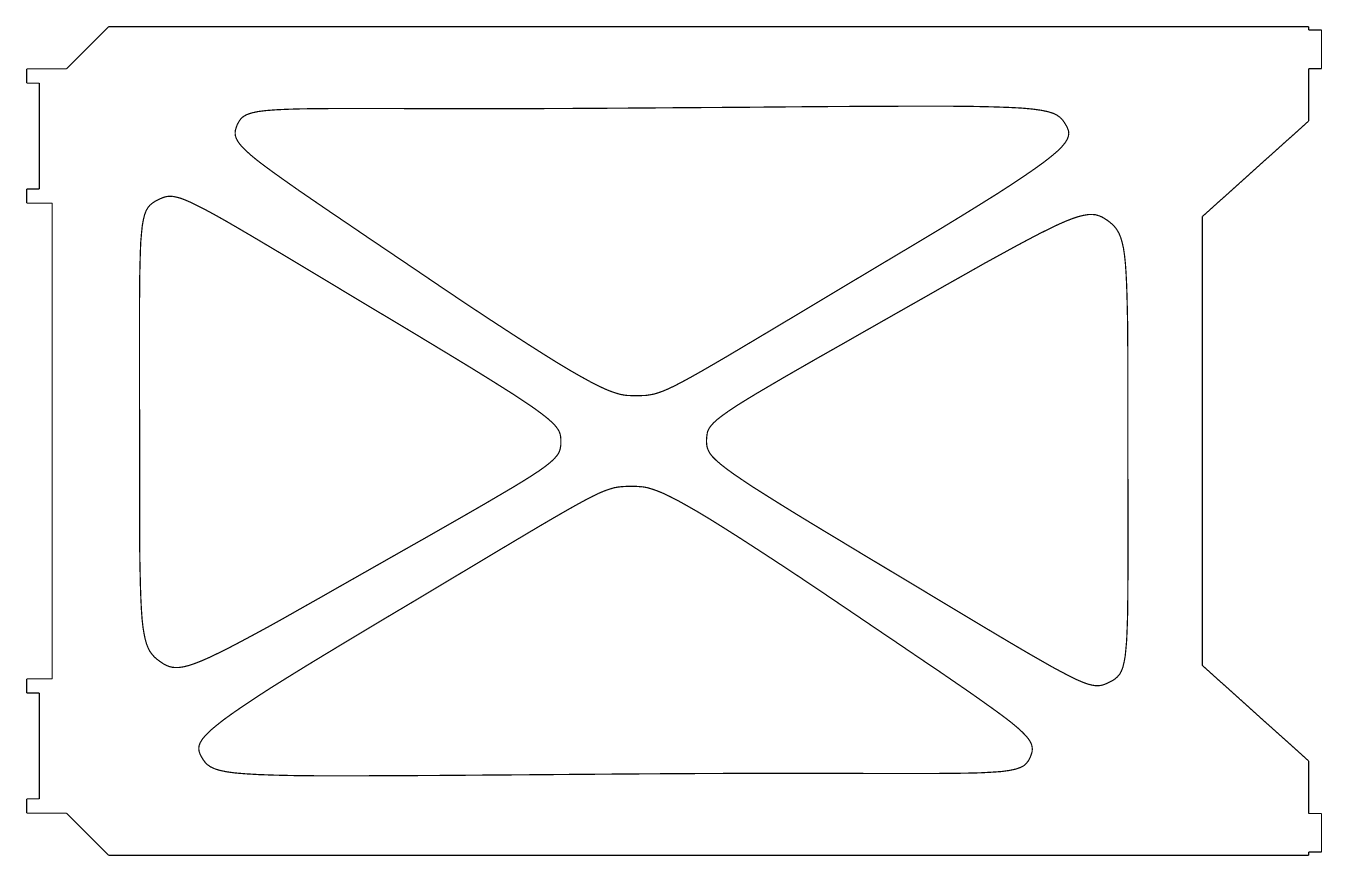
# Model space of a CAD drawing. Extents: x 0 to 19.7, y 0 to 31.3.
# Drawn here: x 0 to 11.94, y 23.62 to 31.27 of the extents above; entities that cross this region are included whole.
import ezdxf

# ---------------------------------------------------------------- set-up
doc = ezdxf.new("R2010")
doc.units = 0
doc.layers.get('0').update_dxf_attribs({"linetype": 'CONTINUOUS'})

msp = doc.modelspace()

# ---------------------------------------------------------------- linework, layer by layer
at = {"color": 0, "const_width": 0.0111}
for points in [[(0.653, 31.155), (0.679, 31.181)], [(0.679, 31.181), (0.702, 31.204)], [(0.702, 31.204), (0.722, 31.225)], [(0.722, 31.225), (0.739, 31.242)], [(0.739, 31.242), (0.752, 31.254)], [(0.752, 31.254), (0.76, 31.262)], [(0.76, 31.262), (0.763, 31.265)], [(0.763, 31.265), (0.843, 31.265)], [(0.843, 31.265), (1.073, 31.265)], [(1.073, 31.265), (1.435, 31.265)], [(1.435, 31.265), (1.913, 31.265)], [(1.913, 31.265), (2.49, 31.265)], [(2.49, 31.265), (3.151, 31.265)], [(3.151, 31.265), (3.877, 31.265)], [(3.877, 31.265), (4.654, 31.265)], [(4.654, 31.265), (5.464, 31.265)], [(5.464, 31.265), (6.29, 31.265)], [(6.29, 31.265), (7.116, 31.265)], [(7.116, 31.265), (7.926, 31.265)], [(7.926, 31.265), (8.702, 31.265)], [(8.702, 31.265), (9.429, 31.265)], [(9.429, 31.265), (10.089, 31.265)], [(10.089, 31.265), (10.667, 31.265)], [(10.667, 31.265), (11.145, 31.265)], [(11.145, 31.265), (11.507, 31.265)], [(11.507, 31.265), (11.736, 31.265)], [(11.736, 31.265), (11.816, 31.265)], [(11.816, 31.265), (11.816, 31.265)], [(11.816, 31.265), (11.816, 31.264)], [(11.816, 31.264), (11.816, 31.263)], [(11.816, 31.263), (11.816, 31.262)], [(11.816, 31.262), (11.816, 31.26)], [(11.816, 31.26), (11.816, 31.258)], [(11.816, 31.258), (11.816, 31.256)], [(11.816, 31.256), (11.816, 31.254)], [(11.816, 31.254), (11.816, 31.252)], [(11.816, 31.252), (11.816, 31.249)], [(11.816, 31.249), (11.816, 31.247)], [(11.816, 31.247), (11.816, 31.244)], [(11.816, 31.244), (11.816, 31.242)], [(11.816, 31.242), (11.816, 31.24)], [(11.816, 31.24), (11.816, 31.238)], [(11.816, 31.238), (11.816, 31.236)], [(11.816, 31.236), (11.816, 31.235)], [(11.816, 31.235), (11.816, 31.234)], [(11.816, 31.234), (11.816, 31.233)], [(11.816, 31.233), (11.816, 31.233)], [(11.816, 31.233), (11.817, 31.233)], [(11.817, 31.233), (11.82, 31.233)], [(11.82, 31.233), (11.824, 31.233)], [(11.824, 31.233), (11.829, 31.233)], [(11.829, 31.233), (11.835, 31.233)], [(11.835, 31.233), (11.842, 31.233)], [(11.842, 31.233), (11.85, 31.233)], [(11.85, 31.233), (11.858, 31.233)], [(11.858, 31.233), (11.867, 31.233)], [(11.867, 31.233), (11.876, 31.233)], [(11.876, 31.233), (11.884, 31.233)], [(11.884, 31.233), (11.893, 31.233)], [(11.893, 31.233), (11.901, 31.233)], [(11.901, 31.233), (11.909, 31.233)], [(11.909, 31.233), (11.916, 31.233)], [(11.916, 31.233), (11.922, 31.233)], [(11.922, 31.233), (11.928, 31.233)], [(11.928, 31.233), (11.931, 31.233)], [(11.931, 31.233), (11.934, 31.233)], [(11.934, 31.233), (11.935, 31.233)], [(11.935, 31.233), (11.935, 31.23)], [(11.935, 31.23), (11.935, 31.223)], [(11.935, 31.223), (11.935, 31.211)], [(11.935, 31.211), (11.935, 31.196)], [(11.935, 31.196), (11.935, 31.177)], [(11.935, 31.177), (11.935, 31.156)], [(0.51, 31.012), (0.539, 31.041)], [(0.539, 31.041), (0.568, 31.07)], [(0.568, 31.07), (0.597, 31.099)], [(0.597, 31.099), (0.626, 31.128)], [(0.626, 31.128), (0.653, 31.155)], [(11.935, 31.156), (11.935, 31.133)], [(11.935, 31.133), (11.935, 31.108)], [(11.935, 31.108), (11.935, 31.082)], [(11.935, 31.082), (11.935, 31.056)], [(11.935, 31.056), (11.935, 31.029)], [(0.413, 30.916), (0.434, 30.936)], [(0.434, 30.936), (0.457, 30.959)], [(0.457, 30.959), (0.483, 30.985)], [(0.483, 30.985), (0.51, 31.012)], [(11.935, 31.029), (11.935, 31.003)], [(11.935, 31.003), (11.935, 30.979)], [(11.935, 30.979), (11.935, 30.955)], [(11.935, 30.955), (11.935, 30.934)], [(11.935, 30.934), (11.935, 30.915)], [(0.006, 30.871), (0.006, 30.874)], [(0.006, 30.874), (0.006, 30.875)], [(0.006, 30.875), (0.008, 30.875)], [(0.006, 30.867), (0.006, 30.871)], [(0.006, 30.861), (0.006, 30.867)], [(0.006, 30.854), (0.006, 30.861)], [(0.006, 30.847), (0.006, 30.854)], [(0.006, 30.838), (0.006, 30.847)], [(0.006, 30.829), (0.006, 30.838)], [(0.006, 30.819), (0.006, 30.829)], [(0.006, 30.809), (0.006, 30.819)], [(0.006, 30.8), (0.006, 30.809)], [(0.008, 30.875), (0.016, 30.875)], [(0.016, 30.875), (0.028, 30.875)], [(0.028, 30.875), (0.044, 30.875)], [(0.044, 30.875), (0.063, 30.875)], [(0.063, 30.875), (0.085, 30.875)], [(0.085, 30.875), (0.109, 30.875)], [(0.109, 30.875), (0.135, 30.875)], [(0.135, 30.875), (0.162, 30.875)], [(0.162, 30.875), (0.189, 30.875)], [(0.189, 30.875), (0.217, 30.875)], [(0.217, 30.875), (0.243, 30.875)], [(0.243, 30.875), (0.269, 30.875)], [(0.269, 30.875), (0.293, 30.875)], [(0.293, 30.875), (0.315, 30.875)], [(0.315, 30.875), (0.334, 30.875)], [(0.334, 30.875), (0.35, 30.875)], [(0.35, 30.875), (0.362, 30.875)], [(0.362, 30.875), (0.37, 30.875)], [(0.37, 30.875), (0.373, 30.875)], [(0.373, 30.875), (0.375, 30.878)], [(0.375, 30.878), (0.384, 30.886)], [(0.384, 30.886), (0.396, 30.899)], [(0.396, 30.899), (0.413, 30.916)], [(11.817, 30.878), (11.816, 30.878)], [(11.816, 30.878), (11.816, 30.875)], [(11.816, 30.875), (11.816, 30.865)], [(11.816, 30.865), (11.816, 30.849)], [(11.816, 30.849), (11.816, 30.828)], [(11.816, 30.828), (11.816, 30.803)], [(11.816, 30.803), (11.816, 30.774)], [(11.82, 30.878), (11.817, 30.878)], [(11.824, 30.878), (11.82, 30.878)], [(11.829, 30.878), (11.824, 30.878)], [(11.835, 30.878), (11.829, 30.878)], [(11.842, 30.878), (11.835, 30.878)], [(11.85, 30.878), (11.842, 30.878)], [(11.858, 30.878), (11.85, 30.878)], [(11.867, 30.878), (11.858, 30.878)], [(11.876, 30.878), (11.867, 30.878)], [(11.884, 30.878), (11.876, 30.878)], [(11.893, 30.878), (11.884, 30.878)], [(11.901, 30.878), (11.893, 30.878)], [(11.909, 30.878), (11.901, 30.878)], [(11.916, 30.878), (11.909, 30.878)], [(11.922, 30.878), (11.916, 30.878)], [(11.928, 30.878), (11.922, 30.878)], [(11.931, 30.878), (11.928, 30.878)], [(11.934, 30.878), (11.931, 30.878)], [(11.935, 30.878), (11.934, 30.878)], [(11.935, 30.915), (11.935, 30.9)], [(11.935, 30.9), (11.935, 30.889)], [(11.935, 30.889), (11.935, 30.881)], [(11.935, 30.881), (11.935, 30.878)], [(0.006, 30.79), (0.006, 30.8)], [(0.006, 30.781), (0.006, 30.79)], [(0.006, 30.772), (0.006, 30.781)], [(0.006, 30.764), (0.006, 30.772)], [(0.006, 30.758), (0.006, 30.764)], [(0.006, 30.752), (0.006, 30.758)], [(0.006, 30.748), (0.006, 30.752)], [(0.006, 30.745), (0.006, 30.748)], [(0.006, 30.744), (0.006, 30.745)], [(0.006, 30.744), (0.006, 30.744)], [(0.009, 30.744), (0.006, 30.744)], [(0.013, 30.744), (0.009, 30.744)], [(0.018, 30.744), (0.013, 30.744)], [(0.024, 30.744), (0.018, 30.744)], [(0.031, 30.744), (0.024, 30.744)], [(0.039, 30.744), (0.031, 30.744)], [(0.047, 30.744), (0.039, 30.744)], [(0.056, 30.744), (0.047, 30.744)], [(0.065, 30.744), (0.056, 30.744)], [(0.073, 30.744), (0.065, 30.744)], [(0.082, 30.744), (0.073, 30.744)], [(0.09, 30.744), (0.082, 30.744)], [(0.098, 30.744), (0.09, 30.744)], [(0.105, 30.744), (0.098, 30.744)], [(0.111, 30.744), (0.105, 30.744)], [(0.116, 30.744), (0.111, 30.744)], [(0.12, 30.744), (0.116, 30.744)], [(0.123, 30.744), (0.12, 30.744)], [(0.124, 30.744), (0.123, 30.744)], [(0.124, 30.737), (0.124, 30.744)], [(0.124, 30.717), (0.124, 30.737)], [(0.124, 30.685), (0.124, 30.717)], [(0.124, 30.642), (0.124, 30.685)], [(11.816, 30.774), (11.816, 30.742)], [(11.816, 30.742), (11.816, 30.708)], [(11.816, 30.708), (11.816, 30.673)], [(0.124, 30.591), (0.124, 30.642)], [(0.124, 30.533), (0.124, 30.591)], [(11.816, 30.673), (11.816, 30.636)], [(11.816, 30.636), (11.816, 30.6)], [(11.816, 30.6), (11.816, 30.565)], [(11.816, 30.565), (11.816, 30.531)], [(0.124, 30.469), (0.124, 30.533)], [(0.124, 30.4), (0.124, 30.469)], [(2.005, 30.438), (2.038, 30.455)], [(2.038, 30.455), (2.082, 30.47)], [(2.082, 30.47), (2.139, 30.482)], [(2.139, 30.482), (2.211, 30.491)], [(2.211, 30.491), (2.301, 30.498)], [(2.301, 30.498), (2.41, 30.503)], [(2.41, 30.503), (2.542, 30.507)], [(2.542, 30.507), (2.698, 30.509)], [(2.698, 30.509), (2.881, 30.51)], [(2.881, 30.51), (3.094, 30.51)], [(3.094, 30.51), (3.337, 30.51)], [(3.337, 30.51), (3.615, 30.509)], [(3.615, 30.509), (3.929, 30.509)], [(3.929, 30.509), (4.28, 30.509)], [(4.28, 30.509), (4.673, 30.509)], [(4.673, 30.509), (5.109, 30.511)], [(5.109, 30.511), (5.589, 30.514)], [(5.589, 30.514), (6.114, 30.518)], [(6.114, 30.518), (6.589, 30.521)], [(6.589, 30.521), (7.017, 30.525)], [(7.017, 30.525), (7.4, 30.528)], [(7.4, 30.528), (7.742, 30.53)], [(7.742, 30.53), (8.044, 30.531)], [(8.044, 30.531), (8.309, 30.532)], [(8.309, 30.532), (8.541, 30.531)], [(8.541, 30.531), (8.74, 30.529)], [(8.74, 30.529), (8.911, 30.525)], [(8.911, 30.525), (9.054, 30.52)], [(9.054, 30.52), (9.174, 30.514)], [(9.174, 30.514), (9.272, 30.505)], [(9.272, 30.505), (9.351, 30.494)], [(9.351, 30.494), (9.414, 30.481)], [(9.414, 30.481), (9.462, 30.466)], [(9.462, 30.466), (9.499, 30.448)], [(9.499, 30.448), (9.528, 30.427)], [(11.816, 30.531), (11.816, 30.499)], [(11.816, 30.499), (11.816, 30.47)], [(11.816, 30.47), (11.816, 30.445)], [(11.816, 30.445), (11.816, 30.424)], [(0.124, 30.329), (0.124, 30.4)], [(0.124, 30.256), (0.124, 30.329)], [(1.929, 30.308), (1.937, 30.335)], [(1.937, 30.335), (1.947, 30.362)], [(1.947, 30.362), (1.962, 30.391)], [(1.962, 30.391), (1.981, 30.416)], [(1.981, 30.416), (2.005, 30.438)], [(9.528, 30.427), (9.55, 30.404)], [(9.568, 30.378), (9.55, 30.404)], [(9.568, 30.378), (9.583, 30.353)], [(9.583, 30.353), (9.595, 30.329)], [(9.595, 30.329), (9.604, 30.305)], [(11.757, 30.341), (11.715, 30.303)], [(11.789, 30.37), (11.757, 30.341)], [(11.809, 30.388), (11.789, 30.37)], [(11.816, 30.394), (11.809, 30.388)], [(11.816, 30.424), (11.816, 30.408)], [(11.816, 30.408), (11.816, 30.398)], [(11.816, 30.398), (11.816, 30.394)], [(0.124, 30.183), (0.124, 30.256)], [(1.927, 30.283), (1.929, 30.308)], [(1.93, 30.256), (1.927, 30.283)], [(1.94, 30.229), (1.93, 30.256)], [(1.958, 30.198), (1.94, 30.229)], [(9.592, 30.225), (9.572, 30.193)], [(9.603, 30.254), (9.592, 30.225)], [(9.604, 30.305), (9.607, 30.28)], [(9.607, 30.28), (9.603, 30.254)], [(11.605, 30.205), (11.541, 30.147)], [(11.664, 30.257), (11.605, 30.205)], [(11.715, 30.303), (11.664, 30.257)], [(0.124, 30.111), (0.124, 30.183)], [(0.124, 30.043), (0.124, 30.111)], [(1.984, 30.165), (1.958, 30.198)], [(2.02, 30.128), (1.984, 30.165)], [(2.067, 30.085), (2.02, 30.128)], [(2.126, 30.036), (2.067, 30.085)], [(9.501, 30.116), (9.447, 30.07)], [(9.542, 30.157), (9.501, 30.116)], [(9.572, 30.193), (9.542, 30.157)], [(11.472, 30.085), (11.4, 30.021)], [(11.541, 30.147), (11.472, 30.085)], [(0.124, 29.979), (0.124, 30.043)], [(0.124, 29.92), (0.124, 29.979)], [(2.198, 29.981), (2.126, 30.036)], [(2.284, 29.918), (2.198, 29.981)], [(9.378, 30.016), (9.295, 29.956)], [(9.447, 30.07), (9.378, 30.016)], [(11.4, 30.021), (11.327, 29.955)], [(0.124, 29.869), (0.124, 29.92)], [(0.124, 29.827), (0.124, 29.869)], [(2.385, 29.846), (2.284, 29.918)], [(2.501, 29.764), (2.385, 29.846)], [(9.195, 29.887), (9.078, 29.809)], [(9.295, 29.956), (9.195, 29.887)], [(11.254, 29.889), (11.183, 29.825)], [(11.327, 29.955), (11.254, 29.889)], [(0.006, 29.767), (0.006, 29.768)], [(0.006, 29.768), (0.006, 29.768)], [(0.006, 29.764), (0.006, 29.767)], [(0.006, 29.76), (0.006, 29.764)], [(0.006, 29.754), (0.006, 29.76)], [(0.006, 29.748), (0.006, 29.754)], [(0.006, 29.74), (0.006, 29.748)], [(0.006, 29.731), (0.006, 29.74)], [(0.006, 29.722), (0.006, 29.731)], [(0.006, 29.768), (0.009, 29.768)], [(0.009, 29.768), (0.013, 29.768)], [(0.013, 29.768), (0.018, 29.768)], [(0.018, 29.768), (0.024, 29.768)], [(0.024, 29.768), (0.031, 29.768)], [(0.031, 29.768), (0.039, 29.768)], [(0.039, 29.768), (0.047, 29.768)], [(0.047, 29.768), (0.056, 29.768)], [(0.056, 29.768), (0.065, 29.768)], [(0.065, 29.768), (0.073, 29.768)], [(0.073, 29.768), (0.082, 29.768)], [(0.082, 29.768), (0.09, 29.768)], [(0.09, 29.768), (0.098, 29.768)], [(0.098, 29.768), (0.105, 29.768)], [(0.105, 29.768), (0.111, 29.768)], [(0.111, 29.768), (0.116, 29.768)], [(0.116, 29.768), (0.12, 29.768)], [(0.12, 29.768), (0.123, 29.768)], [(0.123, 29.768), (0.124, 29.768)], [(0.124, 29.795), (0.124, 29.827)], [(0.124, 29.775), (0.124, 29.795)], [(0.124, 29.768), (0.124, 29.775)], [(2.635, 29.672), (2.501, 29.764)], [(9.078, 29.809), (8.942, 29.721)], [(11.114, 29.763), (11.05, 29.705)], [(11.183, 29.825), (11.114, 29.763)], [(0.006, 29.713), (0.006, 29.722)], [(0.006, 29.703), (0.006, 29.713)], [(0.006, 29.693), (0.006, 29.703)], [(0.006, 29.684), (0.006, 29.693)], [(0.006, 29.675), (0.006, 29.684)], [(0.006, 29.666), (0.006, 29.675)], [(0.006, 29.658), (0.006, 29.666)], [(0.006, 29.651), (0.006, 29.658)], [(0.006, 29.646), (0.006, 29.651)], [(0.006, 29.642), (0.006, 29.646)], [(0.006, 29.639), (0.006, 29.642)], [(0.006, 29.638), (0.006, 29.639)], [(0.007, 29.638), (0.006, 29.638)], [(0.012, 29.638), (0.007, 29.638)], [(0.02, 29.638), (0.012, 29.638)], [(0.03, 29.638), (0.02, 29.638)], [(0.042, 29.638), (0.03, 29.638)], [(0.057, 29.638), (0.042, 29.638)], [(0.072, 29.638), (0.057, 29.638)], [(0.089, 29.638), (0.072, 29.638)], [(0.106, 29.638), (0.089, 29.638)], [(0.124, 29.638), (0.106, 29.638)], [(0.141, 29.638), (0.124, 29.638)], [(0.159, 29.638), (0.141, 29.638)], [(0.175, 29.638), (0.159, 29.638)], [(0.191, 29.638), (0.175, 29.638)], [(0.205, 29.638), (0.191, 29.638)], [(0.217, 29.638), (0.205, 29.638)], [(0.227, 29.638), (0.217, 29.638)], [(0.235, 29.638), (0.227, 29.638)], [(0.24, 29.638), (0.235, 29.638)], [(0.242, 29.638), (0.24, 29.638)], [(0.242, 29.606), (0.242, 29.638)], [(0.242, 29.515), (0.242, 29.606)], [(1.123, 29.596), (1.142, 29.619)], [(1.142, 29.619), (1.163, 29.637)], [(1.163, 29.637), (1.187, 29.653)], [(1.215, 29.668), (1.187, 29.653)], [(1.215, 29.668), (1.241, 29.68)], [(1.241, 29.68), (1.265, 29.69)], [(1.265, 29.69), (1.29, 29.698)], [(1.29, 29.698), (1.317, 29.701)], [(1.317, 29.701), (1.347, 29.701)], [(1.347, 29.701), (1.381, 29.695)], [(1.381, 29.695), (1.42, 29.685)], [(1.42, 29.685), (1.465, 29.668)], [(1.465, 29.668), (1.519, 29.645)], [(1.519, 29.645), (1.582, 29.614)], [(1.582, 29.614), (1.656, 29.576)], [(2.787, 29.568), (2.635, 29.672)], [(8.785, 29.623), (8.607, 29.513)], [(8.942, 29.721), (8.785, 29.623)], [(10.94, 29.607), (10.898, 29.569)], [(10.991, 29.653), (10.94, 29.607)], [(11.05, 29.705), (10.991, 29.653)], [(0.242, 29.372), (0.242, 29.515)], [(1.082, 29.486), (1.093, 29.531)], [(1.093, 29.531), (1.107, 29.567)], [(1.107, 29.567), (1.123, 29.596)], [(1.656, 29.576), (1.741, 29.53)], [(1.741, 29.53), (1.839, 29.475)], [(2.957, 29.453), (2.787, 29.568)], [(8.607, 29.513), (8.407, 29.391)], [(9.582, 29.473), (9.644, 29.497)], [(9.644, 29.497), (9.698, 29.515)], [(9.698, 29.515), (9.745, 29.526)], [(9.745, 29.526), (9.786, 29.533)], [(9.786, 29.533), (9.822, 29.534)], [(9.822, 29.534), (9.853, 29.531)], [(9.853, 29.531), (9.882, 29.523)], [(9.882, 29.523), (9.909, 29.512)], [(9.909, 29.512), (9.934, 29.498)], [(9.934, 29.498), (9.96, 29.481)], [(10.845, 29.522), (10.838, 29.516)], [(10.838, 29.516), (10.838, 29.486)], [(10.866, 29.54), (10.845, 29.522)], [(10.898, 29.569), (10.866, 29.54)], [(0.242, 29.182), (0.242, 29.372)], [(1.065, 29.363), (1.072, 29.431)], [(1.072, 29.431), (1.082, 29.486)], [(1.839, 29.475), (1.951, 29.41)], [(1.951, 29.41), (2.079, 29.335)], [(3.148, 29.323), (2.957, 29.453)], [(8.407, 29.391), (8.182, 29.256)], [(9.337, 29.357), (9.43, 29.403)], [(9.43, 29.403), (9.511, 29.442)], [(9.511, 29.442), (9.582, 29.473)], [(9.96, 29.481), (9.988, 29.46)], [(9.988, 29.46), (10.012, 29.439)], [(10.012, 29.439), (10.034, 29.415)], [(10.034, 29.415), (10.054, 29.388)], [(10.054, 29.388), (10.071, 29.356)], [(10.838, 29.486), (10.838, 29.4)], [(10.838, 29.4), (10.838, 29.264)], [(1.054, 29.187), (1.058, 29.283)], [(1.058, 29.283), (1.065, 29.363)], [(2.079, 29.335), (2.224, 29.249)], [(2.224, 29.249), (2.387, 29.152)], [(3.36, 29.18), (3.148, 29.323)], [(8.182, 29.256), (7.932, 29.107)], [(9.114, 29.239), (9.232, 29.302)], [(9.232, 29.302), (9.337, 29.357)], [(10.071, 29.356), (10.086, 29.319)], [(10.086, 29.319), (10.099, 29.274)], [(10.099, 29.274), (10.111, 29.221)], [(10.838, 29.264), (10.838, 29.085)], [(0.242, 28.953), (0.242, 29.182)], [(1.051, 29.075), (1.054, 29.187)], [(2.387, 29.152), (2.569, 29.043)], [(3.594, 29.022), (3.36, 29.18)], [(8.833, 29.085), (8.981, 29.166)], [(8.981, 29.166), (9.114, 29.239)], [(10.111, 29.221), (10.12, 29.159)], [(10.12, 29.159), (10.128, 29.086)], [(1.048, 28.944), (1.051, 29.075)], [(2.569, 29.043), (2.772, 28.921)], [(3.846, 28.851), (3.594, 29.022)], [(7.932, 29.107), (7.646, 28.936)], [(8.669, 28.992), (8.833, 29.085)], [(10.128, 29.086), (10.134, 29.001)], [(10.838, 29.085), (10.838, 28.869)], [(0.242, 28.691), (0.242, 28.953)], [(1.047, 28.794), (1.048, 28.944)], [(2.772, 28.921), (2.996, 28.786)], [(7.646, 28.936), (7.387, 28.781)], [(8.288, 28.776), (8.488, 28.89)], [(8.488, 28.89), (8.669, 28.992)], [(10.134, 29.001), (10.139, 28.902)], [(10.139, 28.902), (10.143, 28.79)], [(1.046, 28.623), (1.047, 28.794)], [(2.996, 28.786), (3.268, 28.623)], [(4.074, 28.698), (3.846, 28.851)], [(7.387, 28.781), (7.156, 28.642)], [(8.006, 28.616), (8.288, 28.776)], [(10.143, 28.79), (10.146, 28.662)], [(10.838, 28.869), (10.838, 28.622)], [(0.242, 28.403), (0.242, 28.691)], [(4.28, 28.562), (4.074, 28.698)], [(10.146, 28.662), (10.149, 28.517)], [(1.046, 28.429), (1.046, 28.623)], [(3.268, 28.623), (3.514, 28.476)], [(4.464, 28.442), (4.28, 28.562)], [(7.156, 28.642), (6.948, 28.518)], [(7.751, 28.471), (8.006, 28.616)], [(10.838, 28.622), (10.838, 28.35)], [(1.046, 28.21), (1.046, 28.429)], [(3.514, 28.476), (3.734, 28.343)], [(4.628, 28.336), (4.464, 28.442)], [(6.948, 28.518), (6.764, 28.408)], [(7.523, 28.341), (7.751, 28.471)], [(10.149, 28.517), (10.15, 28.354)], [(0.242, 28.095), (0.242, 28.403)], [(3.734, 28.343), (3.929, 28.225)], [(4.773, 28.244), (4.628, 28.336)], [(6.601, 28.311), (6.458, 28.226)], [(6.764, 28.408), (6.601, 28.311)], [(7.32, 28.226), (7.523, 28.341)], [(10.15, 28.354), (10.151, 28.172)], [(10.838, 28.35), (10.838, 28.059)], [(1.046, 27.966), (1.046, 28.21)], [(3.929, 28.225), (4.103, 28.119)], [(4.901, 28.164), (4.773, 28.244)], [(6.458, 28.226), (6.333, 28.153)], [(7.14, 28.123), (7.32, 28.226)], [(0.242, 27.774), (0.242, 28.095)], [(4.103, 28.119), (4.255, 28.025)], [(5.013, 28.097), (4.901, 28.164)], [(5.111, 28.041), (5.013, 28.097)], [(6.224, 28.09), (6.13, 28.037)], [(6.333, 28.153), (6.224, 28.09)], [(6.982, 28.032), (7.14, 28.123)], [(10.151, 28.172), (10.151, 27.97)], [(10.838, 28.059), (10.838, 27.756)], [(1.047, 27.695), (1.046, 27.966)], [(4.255, 28.025), (4.387, 27.942)], [(4.387, 27.942), (4.501, 27.87)], [(5.196, 27.994), (5.111, 28.041)], [(5.269, 27.957), (5.196, 27.994)], [(5.331, 27.927), (5.269, 27.957)], [(5.98, 27.957), (5.92, 27.928)], [(6.049, 27.993), (5.98, 27.957)], [(6.13, 28.037), (6.049, 27.993)], [(6.725, 27.881), (6.844, 27.951)], [(6.844, 27.951), (6.982, 28.032)], [(10.151, 27.97), (10.151, 27.746)], [(4.501, 27.87), (4.597, 27.806)], [(5.385, 27.905), (5.331, 27.927)], [(5.432, 27.889), (5.385, 27.905)], [(5.472, 27.877), (5.432, 27.889)], [(5.508, 27.87), (5.472, 27.877)], [(5.54, 27.866), (5.508, 27.87)], [(5.571, 27.865), (5.54, 27.866)], [(5.601, 27.864), (5.571, 27.865)], [(5.633, 27.864), (5.601, 27.864)], [(5.671, 27.865), (5.633, 27.864)], [(5.708, 27.866), (5.671, 27.865)], [(5.744, 27.871), (5.708, 27.866)], [(5.782, 27.878), (5.744, 27.871)], [(5.823, 27.89), (5.782, 27.878)], [(5.868, 27.906), (5.823, 27.89)], [(5.92, 27.928), (5.868, 27.906)], [(6.54, 27.767), (6.625, 27.82)], [(6.625, 27.82), (6.725, 27.881)], [(0.242, 27.447), (0.242, 27.774)], [(4.597, 27.806), (4.678, 27.751)], [(4.678, 27.751), (4.745, 27.702)], [(4.745, 27.702), (4.799, 27.66)], [(6.414, 27.68), (6.47, 27.72)], [(6.47, 27.72), (6.54, 27.767)], [(10.151, 27.746), (10.151, 27.499)], [(10.838, 27.756), (10.838, 27.447)], [(1.047, 27.394), (1.047, 27.695)], [(4.799, 27.66), (4.841, 27.623)], [(4.841, 27.623), (4.873, 27.591)], [(4.873, 27.591), (4.896, 27.562)], [(6.292, 27.561), (6.31, 27.586)], [(6.31, 27.586), (6.335, 27.614)], [(6.335, 27.614), (6.369, 27.645)], [(6.369, 27.645), (6.414, 27.68)], [(4.896, 27.562), (4.912, 27.535)], [(4.912, 27.535), (4.921, 27.51)], [(4.921, 27.51), (4.926, 27.485)], [(4.926, 27.485), (4.928, 27.46)], [(4.928, 27.46), (4.928, 27.433)], [(6.27, 27.46), (6.272, 27.487)], [(6.27, 27.433), (6.27, 27.46)], [(6.272, 27.487), (6.275, 27.512)], [(6.275, 27.512), (6.281, 27.536)], [(6.281, 27.536), (6.292, 27.561)], [(10.151, 27.499), (10.151, 27.198)], [(0.242, 27.119), (0.242, 27.447)], [(1.047, 27.147), (1.047, 27.394)], [(4.917, 27.357), (4.906, 27.332)], [(4.923, 27.381), (4.917, 27.357)], [(4.927, 27.406), (4.923, 27.381)], [(4.928, 27.433), (4.927, 27.406)], [(6.272, 27.408), (6.27, 27.433)], [(6.277, 27.383), (6.272, 27.408)], [(6.287, 27.358), (6.277, 27.383)], [(6.302, 27.331), (6.287, 27.358)], [(10.838, 27.447), (10.838, 27.137)], [(4.829, 27.248), (4.785, 27.213)], [(4.863, 27.279), (4.829, 27.248)], [(4.888, 27.307), (4.863, 27.279)], [(4.906, 27.332), (4.888, 27.307)], [(6.325, 27.302), (6.302, 27.331)], [(6.357, 27.27), (6.325, 27.302)], [(6.399, 27.233), (6.357, 27.27)], [(6.453, 27.191), (6.399, 27.233)], [(0.242, 26.798), (0.242, 27.119)], [(1.047, 26.923), (1.047, 27.147)], [(4.658, 27.126), (4.574, 27.073)], [(4.728, 27.172), (4.658, 27.126)], [(4.785, 27.213), (4.728, 27.172)], [(6.52, 27.142), (6.453, 27.191)], [(6.601, 27.087), (6.52, 27.142)], [(10.151, 27.198), (10.152, 26.927)], [(10.838, 27.137), (10.838, 26.834)], [(4.473, 27.012), (4.354, 26.942)], [(4.574, 27.073), (4.473, 27.012)], [(5.278, 26.965), (5.33, 26.987)], [(5.33, 26.987), (5.376, 27.003)], [(5.376, 27.003), (5.416, 27.015)], [(5.416, 27.015), (5.454, 27.022)], [(5.454, 27.022), (5.49, 27.026)], [(5.49, 27.026), (5.527, 27.028)], [(5.527, 27.028), (5.566, 27.029)], [(5.566, 27.029), (5.597, 27.029)], [(5.597, 27.029), (5.627, 27.028)], [(5.627, 27.028), (5.658, 27.026)], [(5.658, 27.026), (5.69, 27.023)], [(5.69, 27.023), (5.726, 27.016)], [(5.726, 27.016), (5.767, 27.004)], [(5.767, 27.004), (5.813, 26.988)], [(5.813, 26.988), (5.867, 26.966)], [(6.697, 27.023), (6.601, 27.087)], [(6.811, 26.951), (6.697, 27.023)], [(1.047, 26.721), (1.047, 26.923)], [(4.216, 26.861), (4.058, 26.77)], [(4.354, 26.942), (4.216, 26.861)], [(5.068, 26.856), (5.149, 26.9)], [(5.149, 26.9), (5.218, 26.936)], [(5.218, 26.936), (5.278, 26.965)], [(5.867, 26.966), (5.93, 26.936)], [(5.93, 26.936), (6.003, 26.899)], [(6.003, 26.899), (6.087, 26.852)], [(6.943, 26.868), (6.811, 26.951)], [(7.095, 26.774), (6.943, 26.868)], [(10.152, 26.927), (10.152, 26.683)], [(0.242, 26.49), (0.242, 26.798)], [(4.058, 26.77), (3.878, 26.667)], [(4.865, 26.74), (4.974, 26.803)], [(4.974, 26.803), (5.068, 26.856)], [(6.087, 26.852), (6.185, 26.796)], [(6.185, 26.796), (6.297, 26.729)], [(7.269, 26.668), (7.095, 26.774)], [(10.838, 26.834), (10.838, 26.543)], [(1.048, 26.539), (1.047, 26.721)], [(3.878, 26.667), (3.675, 26.551)], [(4.597, 26.582), (4.74, 26.667)], [(4.74, 26.667), (4.865, 26.74)], [(6.297, 26.729), (6.425, 26.649)], [(6.425, 26.649), (6.57, 26.557)], [(7.465, 26.55), (7.269, 26.668)], [(10.152, 26.683), (10.152, 26.464)], [(1.049, 26.376), (1.048, 26.539)], [(3.675, 26.551), (3.447, 26.422)], [(4.434, 26.485), (4.597, 26.582)], [(6.57, 26.557), (6.734, 26.451)], [(7.685, 26.417), (7.465, 26.55)], [(10.838, 26.543), (10.838, 26.271)], [(0.242, 26.202), (0.242, 26.49)], [(3.447, 26.422), (3.192, 26.277)], [(4.25, 26.375), (4.434, 26.485)], [(6.734, 26.451), (6.918, 26.331)], [(7.93, 26.27), (7.685, 26.417)], [(10.152, 26.464), (10.152, 26.27)], [(1.052, 26.231), (1.049, 26.376)], [(3.192, 26.277), (2.91, 26.117)], [(4.043, 26.251), (4.25, 26.375)], [(6.918, 26.331), (7.124, 26.195)], [(8.202, 26.107), (7.93, 26.27)], [(10.152, 26.27), (10.151, 26.099)], [(10.838, 26.271), (10.838, 26.024)], [(0.242, 25.94), (0.242, 26.202)], [(1.055, 26.103), (1.052, 26.231)], [(3.811, 26.112), (4.043, 26.251)], [(7.124, 26.195), (7.352, 26.042)], [(1.059, 25.99), (1.055, 26.103)], [(2.91, 26.117), (2.71, 26.003)], [(3.552, 25.957), (3.811, 26.112)], [(7.352, 26.042), (7.605, 25.871)], [(8.426, 25.972), (8.202, 26.107)], [(10.151, 26.099), (10.15, 25.949)], [(0.242, 25.711), (0.242, 25.94)], [(1.064, 25.892), (1.059, 25.99)], [(2.71, 26.003), (2.529, 25.901)], [(3.266, 25.787), (3.552, 25.957)], [(8.629, 25.85), (8.426, 25.972)], [(10.15, 25.949), (10.148, 25.818)], [(10.838, 26.024), (10.838, 25.808)], [(1.07, 25.807), (1.064, 25.892)], [(1.078, 25.734), (1.07, 25.807)], [(2.365, 25.808), (2.217, 25.726)], [(2.529, 25.901), (2.365, 25.808)], [(3.016, 25.637), (3.266, 25.787)], [(7.605, 25.871), (7.838, 25.713)], [(8.811, 25.741), (8.629, 25.85)], [(10.148, 25.818), (10.144, 25.706)], [(10.838, 25.808), (10.838, 25.629)], [(0.242, 25.521), (0.242, 25.711)], [(1.088, 25.672), (1.078, 25.734)], [(1.099, 25.619), (1.088, 25.672)], [(2.217, 25.726), (2.084, 25.654)], [(7.838, 25.713), (8.05, 25.57)], [(8.974, 25.644), (8.811, 25.741)], [(10.144, 25.706), (10.14, 25.61)], [(1.112, 25.574), (1.099, 25.619)], [(1.127, 25.537), (1.112, 25.574)], [(1.966, 25.591), (1.861, 25.536)], [(2.084, 25.654), (1.966, 25.591)], [(2.792, 25.502), (3.016, 25.637)], [(8.05, 25.57), (8.241, 25.44)], [(9.119, 25.558), (8.974, 25.644)], [(9.247, 25.483), (9.119, 25.558)], [(10.14, 25.61), (10.133, 25.53)], [(10.838, 25.629), (10.838, 25.493)], [(0.242, 25.378), (0.242, 25.521)], [(1.144, 25.505), (1.127, 25.537)], [(1.164, 25.478), (1.144, 25.505)], [(1.186, 25.454), (1.164, 25.478)], [(1.211, 25.433), (1.186, 25.454)], [(1.238, 25.413), (1.211, 25.433)], [(1.687, 25.451), (1.616, 25.42)], [(1.768, 25.49), (1.687, 25.451)], [(1.861, 25.536), (1.768, 25.49)], [(2.591, 25.38), (2.792, 25.502)], [(8.241, 25.44), (8.412, 25.325)], [(9.359, 25.419), (9.247, 25.483)], [(10.126, 25.462), (10.116, 25.407)], [(10.133, 25.53), (10.126, 25.462)], [(10.838, 25.493), (10.838, 25.407)], [(0.242, 25.287), (0.242, 25.378)], [(1.264, 25.395), (1.238, 25.413)], [(1.289, 25.381), (1.264, 25.395)], [(1.316, 25.37), (1.289, 25.381)], [(1.345, 25.362), (1.316, 25.37)], [(1.376, 25.359), (1.345, 25.362)], [(1.412, 25.36), (1.376, 25.359)], [(1.453, 25.366), (1.412, 25.36)], [(1.5, 25.378), (1.453, 25.366)], [(1.554, 25.396), (1.5, 25.378)], [(1.616, 25.42), (1.554, 25.396)], [(2.413, 25.27), (2.591, 25.38)], [(8.412, 25.325), (8.563, 25.221)], [(9.457, 25.363), (9.359, 25.419)], [(9.543, 25.317), (9.457, 25.363)], [(9.616, 25.279), (9.543, 25.317)], [(10.091, 25.326), (10.075, 25.297)], [(10.105, 25.362), (10.091, 25.326)], [(10.116, 25.407), (10.105, 25.362)], [(10.838, 25.407), (10.838, 25.378)], [(10.838, 25.378), (10.845, 25.371)], [(10.845, 25.371), (10.866, 25.353)], [(10.866, 25.353), (10.898, 25.324)], [(10.898, 25.324), (10.94, 25.286)], [(0.006, 25.251), (0.006, 25.254)], [(0.006, 25.254), (0.006, 25.255)], [(0.006, 25.255), (0.007, 25.255)], [(0.006, 25.247), (0.006, 25.251)], [(0.006, 25.241), (0.006, 25.247)], [(0.006, 25.235), (0.006, 25.241)], [(0.006, 25.227), (0.006, 25.235)], [(0.006, 25.218), (0.006, 25.227)], [(0.006, 25.209), (0.006, 25.218)], [(0.006, 25.2), (0.006, 25.209)], [(0.006, 25.19), (0.006, 25.2)], [(0.006, 25.18), (0.006, 25.19)], [(0.007, 25.255), (0.012, 25.255)], [(0.012, 25.255), (0.02, 25.255)], [(0.02, 25.255), (0.03, 25.255)], [(0.03, 25.255), (0.042, 25.255)], [(0.042, 25.255), (0.057, 25.255)], [(0.057, 25.255), (0.072, 25.255)], [(0.072, 25.255), (0.089, 25.255)], [(0.089, 25.255), (0.106, 25.255)], [(0.106, 25.255), (0.124, 25.255)], [(0.124, 25.255), (0.141, 25.255)], [(0.141, 25.255), (0.159, 25.255)], [(0.159, 25.255), (0.175, 25.255)], [(0.175, 25.255), (0.191, 25.255)], [(0.191, 25.255), (0.205, 25.255)], [(0.205, 25.255), (0.217, 25.255)], [(0.217, 25.255), (0.227, 25.255)], [(0.227, 25.255), (0.235, 25.255)], [(0.235, 25.255), (0.24, 25.255)], [(0.24, 25.255), (0.242, 25.255)], [(0.242, 25.255), (0.242, 25.287)], [(2.256, 25.172), (2.413, 25.27)], [(8.563, 25.221), (8.697, 25.129)], [(9.679, 25.248), (9.616, 25.279)], [(9.733, 25.225), (9.679, 25.248)], [(9.778, 25.208), (9.733, 25.225)], [(9.818, 25.198), (9.778, 25.208)], [(9.851, 25.192), (9.818, 25.198)], [(9.881, 25.192), (9.851, 25.192)], [(9.908, 25.195), (9.881, 25.192)], [(9.933, 25.203), (9.908, 25.195)], [(9.958, 25.213), (9.933, 25.203)], [(9.983, 25.225), (9.958, 25.213)], [(9.983, 25.225), (10.011, 25.24)], [(10.035, 25.256), (10.011, 25.24)], [(10.056, 25.275), (10.035, 25.256)], [(10.075, 25.297), (10.056, 25.275)], [(10.94, 25.286), (10.991, 25.24)], [(10.991, 25.24), (11.05, 25.188)], [(0.006, 25.171), (0.006, 25.18)], [(0.006, 25.162), (0.006, 25.171)], [(0.006, 25.153), (0.006, 25.162)], [(0.006, 25.145), (0.006, 25.153)], [(0.006, 25.139), (0.006, 25.145)], [(0.006, 25.133), (0.006, 25.139)], [(0.006, 25.129), (0.006, 25.133)], [(0.006, 25.126), (0.006, 25.129)], [(0.006, 25.125), (0.006, 25.126)], [(0.006, 25.125), (0.006, 25.125)], [(0.009, 25.125), (0.006, 25.125)], [(0.013, 25.125), (0.009, 25.125)], [(0.018, 25.125), (0.013, 25.125)], [(0.024, 25.125), (0.018, 25.125)], [(0.031, 25.125), (0.024, 25.125)], [(0.039, 25.125), (0.031, 25.125)], [(0.047, 25.125), (0.039, 25.125)], [(0.056, 25.125), (0.047, 25.125)], [(0.065, 25.125), (0.056, 25.125)], [(0.073, 25.125), (0.065, 25.125)], [(0.082, 25.125), (0.073, 25.125)], [(0.09, 25.125), (0.082, 25.125)], [(0.098, 25.125), (0.09, 25.125)], [(0.105, 25.125), (0.098, 25.125)], [(0.111, 25.125), (0.105, 25.125)], [(0.116, 25.125), (0.111, 25.125)], [(0.12, 25.125), (0.116, 25.125)], [(0.123, 25.125), (0.12, 25.125)], [(0.124, 25.125), (0.123, 25.125)], [(0.124, 25.118), (0.124, 25.125)], [(0.124, 25.098), (0.124, 25.118)], [(0.124, 25.066), (0.124, 25.098)], [(2.003, 25.006), (2.12, 25.084)], [(2.12, 25.084), (2.256, 25.172)], [(8.697, 25.129), (8.813, 25.047)], [(11.05, 25.188), (11.114, 25.13)], [(11.114, 25.13), (11.183, 25.068)], [(0.124, 25.024), (0.124, 25.066)], [(0.124, 24.973), (0.124, 25.024)], [(0.124, 24.914), (0.124, 24.973)], [(1.903, 24.937), (2.003, 25.006)], [(8.813, 25.047), (8.914, 24.975)], [(8.914, 24.975), (9, 24.912)], [(11.183, 25.068), (11.254, 25.004)], [(11.254, 25.004), (11.327, 24.938)], [(0.124, 24.85), (0.124, 24.914)], [(0.124, 24.782), (0.124, 24.85)], [(1.752, 24.823), (1.82, 24.877)], [(1.82, 24.877), (1.903, 24.937)], [(9, 24.912), (9.072, 24.857)], [(9.072, 24.857), (9.131, 24.808)], [(11.327, 24.938), (11.4, 24.872)], [(11.4, 24.872), (11.472, 24.808)], [(0.124, 24.71), (0.124, 24.782)], [(1.626, 24.7), (1.656, 24.736)], [(1.656, 24.736), (1.697, 24.777)], [(1.697, 24.777), (1.752, 24.823)], [(9.131, 24.808), (9.178, 24.765)], [(9.178, 24.765), (9.214, 24.728)], [(9.214, 24.728), (9.241, 24.694)], [(11.472, 24.808), (11.541, 24.746)], [(11.541, 24.746), (11.605, 24.689)], [(0.124, 24.637), (0.124, 24.71)], [(0.124, 24.564), (0.124, 24.637)], [(1.592, 24.613), (1.595, 24.639)], [(1.595, 24.588), (1.592, 24.613)], [(1.595, 24.639), (1.606, 24.668)], [(1.606, 24.668), (1.626, 24.7)], [(9.241, 24.694), (9.258, 24.664)], [(9.258, 24.664), (9.268, 24.637)], [(9.268, 24.637), (9.271, 24.61)], [(9.271, 24.61), (9.269, 24.584)], [(11.605, 24.689), (11.664, 24.636)], [(11.664, 24.636), (11.715, 24.59)], [(0.124, 24.492), (0.124, 24.564)], [(0.124, 24.424), (0.124, 24.492)], [(1.603, 24.564), (1.595, 24.588)], [(1.615, 24.54), (1.603, 24.564)], [(1.63, 24.515), (1.615, 24.54)], [(1.63, 24.515), (1.648, 24.489)], [(1.67, 24.466), (1.648, 24.489)], [(9.217, 24.477), (9.193, 24.455)], [(9.236, 24.502), (9.217, 24.477)], [(9.251, 24.531), (9.236, 24.502)], [(9.261, 24.558), (9.251, 24.531)], [(9.269, 24.584), (9.261, 24.558)], [(11.715, 24.59), (11.757, 24.552)], [(11.757, 24.552), (11.789, 24.523)], [(11.789, 24.523), (11.809, 24.505)], [(11.809, 24.505), (11.816, 24.499)], [(11.816, 24.499), (11.816, 24.495)], [(11.816, 24.495), (11.816, 24.485)], [(11.816, 24.485), (11.816, 24.469)], [(0.124, 24.36), (0.124, 24.424)], [(0.124, 24.301), (0.124, 24.36)], [(1.699, 24.445), (1.67, 24.466)], [(1.736, 24.427), (1.699, 24.445)], [(1.785, 24.412), (1.736, 24.427)], [(1.847, 24.399), (1.785, 24.412)], [(1.926, 24.388), (1.847, 24.399)], [(2.024, 24.38), (1.926, 24.388)], [(2.144, 24.373), (2.024, 24.38)], [(2.288, 24.368), (2.144, 24.373)], [(2.458, 24.364), (2.288, 24.368)], [(2.657, 24.362), (2.458, 24.364)], [(2.889, 24.361), (2.657, 24.362)], [(3.154, 24.362), (2.889, 24.361)], [(3.456, 24.363), (3.154, 24.362)], [(3.798, 24.365), (3.456, 24.363)], [(4.182, 24.368), (3.798, 24.365)], [(4.609, 24.371), (4.182, 24.368)], [(5.084, 24.375), (4.609, 24.371)], [(5.609, 24.379), (5.084, 24.375)], [(6.089, 24.382), (5.609, 24.379)], [(6.525, 24.384), (6.089, 24.382)], [(6.918, 24.384), (6.525, 24.384)], [(7.27, 24.384), (6.918, 24.384)], [(7.583, 24.384), (7.27, 24.384)], [(7.861, 24.383), (7.583, 24.384)], [(8.104, 24.383), (7.861, 24.383)], [(8.317, 24.383), (8.104, 24.383)], [(8.5, 24.384), (8.317, 24.383)], [(8.656, 24.386), (8.5, 24.384)], [(8.788, 24.389), (8.656, 24.386)], [(8.898, 24.395), (8.788, 24.389)], [(8.987, 24.401), (8.898, 24.395)], [(9.059, 24.411), (8.987, 24.401)], [(9.116, 24.423), (9.059, 24.411)], [(9.16, 24.438), (9.116, 24.423)], [(9.193, 24.455), (9.16, 24.438)], [(11.816, 24.469), (11.816, 24.448)], [(11.816, 24.448), (11.816, 24.423)], [(11.816, 24.423), (11.816, 24.394)], [(11.816, 24.394), (11.816, 24.362)], [(11.816, 24.362), (11.816, 24.328)], [(0.124, 24.25), (0.124, 24.301)], [(0.124, 24.208), (0.124, 24.25)], [(11.816, 24.328), (11.816, 24.293)], [(11.816, 24.293), (11.816, 24.256)], [(11.816, 24.256), (11.816, 24.22)], [(0.006, 24.148), (0.006, 24.149)], [(0.006, 24.149), (0.006, 24.149)], [(0.006, 24.145), (0.006, 24.148)], [(0.006, 24.141), (0.006, 24.145)], [(0.006, 24.135), (0.006, 24.141)], [(0.006, 24.128), (0.006, 24.135)], [(0.006, 24.121), (0.006, 24.128)], [(0.006, 24.112), (0.006, 24.121)], [(0.006, 24.149), (0.009, 24.149)], [(0.009, 24.149), (0.013, 24.149)], [(0.013, 24.149), (0.018, 24.149)], [(0.018, 24.149), (0.024, 24.149)], [(0.024, 24.149), (0.031, 24.149)], [(0.031, 24.149), (0.039, 24.149)], [(0.039, 24.149), (0.047, 24.149)], [(0.047, 24.149), (0.056, 24.149)], [(0.056, 24.149), (0.065, 24.149)], [(0.065, 24.149), (0.073, 24.149)], [(0.073, 24.149), (0.082, 24.149)], [(0.082, 24.149), (0.09, 24.149)], [(0.09, 24.149), (0.098, 24.149)], [(0.098, 24.149), (0.105, 24.149)], [(0.105, 24.149), (0.111, 24.149)], [(0.111, 24.149), (0.116, 24.149)], [(0.116, 24.149), (0.12, 24.149)], [(0.12, 24.149), (0.123, 24.149)], [(0.123, 24.149), (0.124, 24.149)], [(0.124, 24.176), (0.124, 24.208)], [(0.124, 24.156), (0.124, 24.176)], [(0.124, 24.149), (0.124, 24.156)], [(11.816, 24.22), (11.816, 24.185)], [(11.816, 24.185), (11.816, 24.151)], [(11.816, 24.151), (11.816, 24.119)], [(11.816, 24.119), (11.816, 24.09)], [(0.006, 24.103), (0.006, 24.112)], [(0.006, 24.093), (0.006, 24.103)], [(0.006, 24.084), (0.006, 24.093)], [(0.006, 24.074), (0.006, 24.084)], [(0.006, 24.064), (0.006, 24.074)], [(0.006, 24.055), (0.006, 24.064)], [(0.006, 24.046), (0.006, 24.055)], [(0.006, 24.038), (0.006, 24.046)], [(0.006, 24.032), (0.006, 24.038)], [(0.006, 24.026), (0.006, 24.032)], [(0.006, 24.022), (0.006, 24.026)], [(0.006, 24.019), (0.006, 24.022)], [(0.006, 24.018), (0.006, 24.019)], [(0.008, 24.018), (0.006, 24.018)], [(0.016, 24.018), (0.008, 24.018)], [(0.028, 24.018), (0.016, 24.018)], [(0.044, 24.018), (0.028, 24.018)], [(0.063, 24.018), (0.044, 24.018)], [(0.085, 24.018), (0.063, 24.018)], [(0.109, 24.018), (0.085, 24.018)], [(0.135, 24.018), (0.109, 24.018)], [(0.162, 24.018), (0.135, 24.018)], [(0.189, 24.018), (0.162, 24.018)], [(0.217, 24.018), (0.189, 24.018)], [(0.243, 24.018), (0.217, 24.018)], [(0.269, 24.018), (0.243, 24.018)], [(0.293, 24.018), (0.269, 24.018)], [(0.315, 24.018), (0.293, 24.018)], [(0.334, 24.018), (0.315, 24.018)], [(0.35, 24.018), (0.334, 24.018)], [(0.362, 24.018), (0.35, 24.018)], [(0.37, 24.018), (0.362, 24.018)], [(0.373, 24.018), (0.37, 24.018)], [(0.375, 24.015), (0.373, 24.018)], [(0.384, 24.007), (0.375, 24.015)], [(0.396, 23.994), (0.384, 24.007)], [(0.413, 23.977), (0.396, 23.994)], [(11.816, 24.09), (11.816, 24.065)], [(11.816, 24.065), (11.816, 24.044)], [(11.816, 24.044), (11.816, 24.028)], [(11.816, 24.028), (11.816, 24.018)], [(11.816, 24.018), (11.816, 24.014)], [(11.816, 24.014), (11.817, 24.014)], [(11.817, 24.014), (11.82, 24.014)], [(11.82, 24.014), (11.824, 24.014)], [(11.824, 24.014), (11.829, 24.014)], [(11.829, 24.014), (11.835, 24.014)], [(11.835, 24.014), (11.842, 24.014)], [(11.842, 24.014), (11.85, 24.014)], [(11.85, 24.014), (11.858, 24.014)], [(11.858, 24.014), (11.867, 24.014)], [(11.867, 24.014), (11.876, 24.014)], [(11.876, 24.014), (11.884, 24.014)], [(11.884, 24.014), (11.893, 24.014)], [(11.893, 24.014), (11.901, 24.014)], [(11.901, 24.014), (11.909, 24.014)], [(11.909, 24.014), (11.916, 24.014)], [(11.916, 24.014), (11.922, 24.014)], [(11.922, 24.014), (11.928, 24.014)], [(11.928, 24.014), (11.931, 24.014)], [(11.931, 24.014), (11.934, 24.014)], [(11.934, 24.014), (11.935, 24.014)], [(11.935, 24.014), (11.935, 24.012)], [(11.935, 24.012), (11.935, 24.004)], [(11.935, 24.004), (11.935, 23.993)], [(0.434, 23.957), (0.413, 23.977)], [(0.457, 23.934), (0.434, 23.957)], [(0.483, 23.908), (0.457, 23.934)], [(0.51, 23.881), (0.483, 23.908)], [(0.539, 23.852), (0.51, 23.881)], [(11.935, 23.993), (11.935, 23.978)], [(11.935, 23.978), (11.935, 23.959)], [(11.935, 23.959), (11.935, 23.938)], [(11.935, 23.938), (11.935, 23.915)], [(11.935, 23.915), (11.935, 23.89)], [(11.935, 23.89), (11.935, 23.864)], [(0.568, 23.823), (0.539, 23.852)], [(0.597, 23.794), (0.568, 23.823)], [(0.626, 23.765), (0.597, 23.794)], [(0.653, 23.738), (0.626, 23.765)], [(11.935, 23.864), (11.935, 23.837)], [(11.935, 23.837), (11.935, 23.811)], [(11.935, 23.811), (11.935, 23.785)], [(11.935, 23.785), (11.935, 23.76)], [(11.935, 23.76), (11.935, 23.737)], [(0.679, 23.712), (0.653, 23.738)], [(0.702, 23.689), (0.679, 23.712)], [(0.722, 23.668), (0.702, 23.689)], [(0.739, 23.651), (0.722, 23.668)], [(0.752, 23.639), (0.739, 23.651)], [(0.76, 23.63), (0.752, 23.639)], [(11.817, 23.66), (11.816, 23.66)], [(11.816, 23.66), (11.816, 23.66)], [(11.816, 23.66), (11.816, 23.659)], [(11.816, 23.659), (11.816, 23.658)], [(11.816, 23.658), (11.816, 23.657)], [(11.816, 23.657), (11.816, 23.655)], [(11.816, 23.655), (11.816, 23.653)], [(11.816, 23.653), (11.816, 23.651)], [(11.816, 23.651), (11.816, 23.649)], [(11.816, 23.649), (11.816, 23.646)], [(11.816, 23.646), (11.816, 23.644)], [(11.816, 23.644), (11.816, 23.641)], [(11.816, 23.641), (11.816, 23.639)], [(11.816, 23.639), (11.816, 23.637)], [(11.816, 23.637), (11.816, 23.635)], [(11.82, 23.66), (11.817, 23.66)], [(11.824, 23.66), (11.82, 23.66)], [(11.829, 23.66), (11.824, 23.66)], [(11.835, 23.66), (11.829, 23.66)], [(11.842, 23.66), (11.835, 23.66)], [(11.85, 23.66), (11.842, 23.66)], [(11.858, 23.66), (11.85, 23.66)], [(11.867, 23.66), (11.858, 23.66)], [(11.876, 23.66), (11.867, 23.66)], [(11.884, 23.66), (11.876, 23.66)], [(11.893, 23.66), (11.884, 23.66)], [(11.901, 23.66), (11.893, 23.66)], [(11.909, 23.66), (11.901, 23.66)], [(11.916, 23.66), (11.909, 23.66)], [(11.922, 23.66), (11.916, 23.66)], [(11.928, 23.66), (11.922, 23.66)], [(11.931, 23.66), (11.928, 23.66)], [(11.934, 23.66), (11.931, 23.66)], [(11.935, 23.66), (11.934, 23.66)], [(11.935, 23.737), (11.935, 23.715)], [(11.935, 23.715), (11.935, 23.697)], [(11.935, 23.697), (11.935, 23.682)], [(11.935, 23.682), (11.935, 23.67)], [(11.935, 23.67), (11.935, 23.663)], [(11.935, 23.663), (11.935, 23.66)], [(0.763, 23.628), (0.76, 23.63)], [(0.843, 23.628), (0.763, 23.628)], [(1.073, 23.628), (0.843, 23.628)], [(1.435, 23.628), (1.073, 23.628)], [(1.913, 23.628), (1.435, 23.628)], [(2.49, 23.628), (1.913, 23.628)], [(3.151, 23.628), (2.49, 23.628)], [(3.877, 23.628), (3.151, 23.628)], [(4.654, 23.628), (3.877, 23.628)], [(5.464, 23.628), (4.654, 23.628)], [(6.29, 23.628), (5.464, 23.628)], [(7.116, 23.628), (6.29, 23.628)], [(7.926, 23.628), (7.116, 23.628)], [(8.702, 23.628), (7.926, 23.628)], [(9.429, 23.628), (8.702, 23.628)], [(10.089, 23.628), (9.429, 23.628)], [(10.667, 23.628), (10.089, 23.628)], [(11.145, 23.628), (10.667, 23.628)], [(11.507, 23.628), (11.145, 23.628)], [(11.736, 23.628), (11.507, 23.628)], [(11.816, 23.628), (11.736, 23.628)], [(11.816, 23.635), (11.816, 23.633)], [(11.816, 23.633), (11.816, 23.631)], [(11.816, 23.631), (11.816, 23.63)], [(11.816, 23.63), (11.816, 23.628)], [(11.816, 23.628), (11.816, 23.628)], [(11.816, 23.628), (11.816, 23.628)]]:
    msp.add_lwpolyline(points, dxfattribs=at)

doc.saveas('drawing.dxf')
